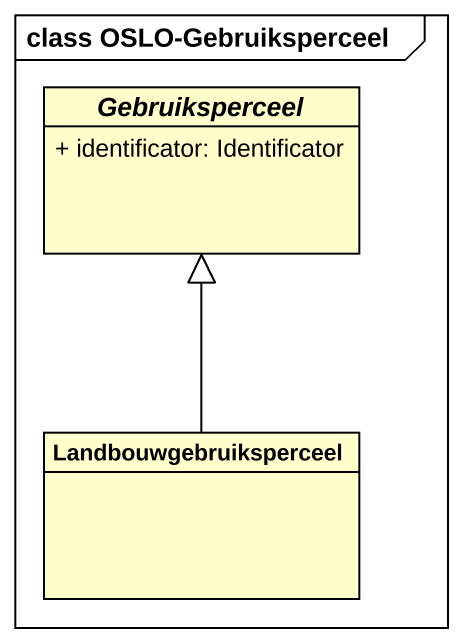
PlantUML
@startuml
mainframe class OSLO-Gebruiksperceel
hide circle
hide empty members
skinparam classAttributeIconSize 0
abstract class Gebruiksperceel {
  + identificator: Identificator
}
class Landbouwgebruiksperceel
Landbouwgebruiksperceel -up-|> Gebruiksperceel
@enduml
